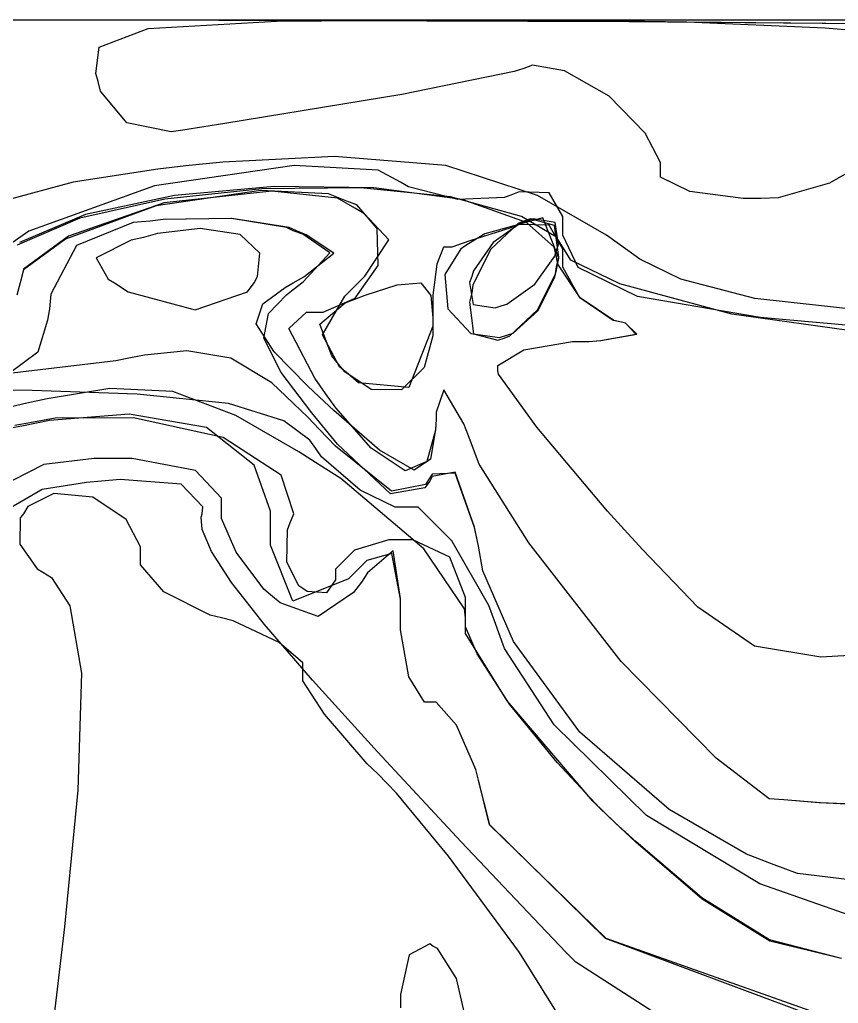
# Model space of a CAD drawing. Extents: x 0 to 1.19, y 0.01 to 1.31.
# Drawn here: x 0.6488 to 0.9112, y 0.9903 to 1.3056 of the extents above; entities that cross this region are included whole.
import ezdxf

# ---------------------------------------------------------------- set-up
doc = ezdxf.new("R2010")
doc.units = 0
doc.layers.get('0').update_dxf_attribs({"linetype": 'CONTINUOUS'})

msp = doc.modelspace()

# ---------------------------------------------------------------- linework, layer by layer
at = {"color": 250}
for p, q in [((0, 1.30556), (1.1875, 1.30556)), ((0, 1.30556), (1.1875, 1.30556)), ((0, 1.30556), (1.1875, 1.30556)), ((0, 1.30556), (1.1875, 1.30556)), ((0, 1.30556), (1.1875, 1.30556)), ((0.65978, 1.15375), (0.65142, 1.14952)), ((0.67225, 1.15256), (0.65978, 1.15375)), ((0.68294, 1.14534), (0.67225, 1.15256)), ((0.65142, 1.14952), (0.65001, 1.14724)), ((0.64893, 1.14594), (0.64882, 1.13748)), ((0.65001, 1.14724), (0.64893, 1.14594)), ((0.6875, 1.13661), (0.68294, 1.14534)), ((0.64882, 1.13748), (0.65441, 1.12956)), ((0.6875, 1.13368), (0.6875, 1.13661)), ((0.6875, 1.13086), (0.6875, 1.13368)), ((0.65441, 1.12956), (0.65625, 1.12847)), ((0.69504, 1.12223), (0.6875, 1.13086)), ((0.65625, 1.12847), (0.65896, 1.12674)), ((0.65896, 1.12674), (0.66482, 1.11768)), ((0.70985, 1.11469), (0.69504, 1.12223)), ((0.66482, 1.11768), (0.66862, 1.09608)), ((0.71354, 1.11388), (0.70985, 1.11469)), ((0.71718, 1.11285), (0.71354, 1.11388)), ((0.73199, 1.10596), (0.71718, 1.11285)), ((0.73958, 1.09945), (0.73199, 1.10596)), ((0.73958, 1.09722), (0.73958, 1.09945)), ((0.73958, 1.0937), (0.73958, 1.09722)), ((0.66862, 1.09608), (0.66748, 1.05859)), ((0.74647, 1.08295), (0.73958, 1.0937)), ((0.76015, 1.06706), (0.74647, 1.08295)), ((0.76356, 1.06391), (0.76015, 1.06706)), ((0.76959, 1.05767), (0.76356, 1.06391)), ((0.66748, 1.05859), (0.66319, 1.01487)), ((0.7863, 1.03743), (0.76959, 1.05767)), ((0.80897, 1.00662), (0.7863, 1.03743)), ((0.66319, 1.01487), (0.66146, 1.00032)), ((0.78027, 1.00933), (0.77365, 1.00586)), ((0.78027, 1.00933), (0.77365, 1.00586)), ((0.78125, 1.00868), (0.78027, 1.00933)), ((0.78125, 1.00868), (0.78027, 1.00933)), ((0.77365, 1.00586), (0.77083, 0.99316)), ((0.77365, 1.00586), (0.77083, 0.99316)), ((0.78277, 1.00792), (0.78125, 1.00868)), ((0.78277, 1.00792), (0.78125, 1.00868)), ((0.78879, 0.99826), (0.78277, 1.00792)), ((0.78879, 0.99826), (0.78277, 1.00792)), ((0.82634, 0.97895), (0.80897, 1.00662)), ((0.66146, 1.00032), (0.6531, 0.93056)), ((0.79167, 0.98579), (0.78879, 0.99826)), ((0.79167, 0.98579), (0.78879, 0.99826)), ((0.77083, 0.99316), (0.77083, 0.98888)), ((0.77083, 0.99316), (0.77083, 0.98888))]:
    msp.add_line(p, q, dxfattribs=at)
at = {"color": 29}
for p, q in [((0, 1.30556), (1.1875, 1.30556)), ((0.65978, 1.15375), (0.65142, 1.14952)), ((0.67225, 1.15256), (0.65978, 1.15375)), ((0.68294, 1.14534), (0.67225, 1.15256)), ((0.65142, 1.14952), (0.65001, 1.14724)), ((0.64893, 1.14594), (0.64882, 1.13748)), ((0.65001, 1.14724), (0.64893, 1.14594)), ((0.6875, 1.13661), (0.68294, 1.14534)), ((0.64882, 1.13748), (0.65441, 1.12956)), ((0.6875, 1.13368), (0.6875, 1.13661)), ((0.6875, 1.13086), (0.6875, 1.13368)), ((0.65441, 1.12956), (0.65625, 1.12847)), ((0.69504, 1.12223), (0.6875, 1.13086)), ((0.65625, 1.12847), (0.65896, 1.12674)), ((0.65896, 1.12674), (0.66482, 1.11768)), ((0.70985, 1.11469), (0.69504, 1.12223)), ((0.66482, 1.11768), (0.66862, 1.09608)), ((0.71354, 1.11388), (0.70985, 1.11469)), ((0.71718, 1.11285), (0.71354, 1.11388)), ((0.73199, 1.10596), (0.71718, 1.11285)), ((0.73958, 1.09945), (0.73199, 1.10596)), ((0.73958, 1.09722), (0.73958, 1.09945)), ((0.73958, 1.0937), (0.73958, 1.09722)), ((0.66862, 1.09608), (0.66748, 1.05859)), ((0.74647, 1.08295), (0.73958, 1.0937)), ((0.76015, 1.06706), (0.74647, 1.08295)), ((0.76356, 1.06391), (0.76015, 1.06706)), ((0.76959, 1.05767), (0.76356, 1.06391)), ((0.66748, 1.05859), (0.66319, 1.01487)), ((0.7863, 1.03743), (0.76959, 1.05767)), ((0.80897, 1.00662), (0.7863, 1.03743)), ((0.66319, 1.01487), (0.66146, 1.00032)), ((0.82634, 0.97895), (0.80897, 1.00662)), ((0.66146, 1.00032), (0.6531, 0.93056))]:
    msp.add_line(p, q, dxfattribs=at)
at = {"color": 8}
for p, q in [((0, 1.30556), (1.1875, 1.30556)), ((0.67025, 1.15723), (0.65598, 1.15495)), ((0.67502, 1.15766), (0.67025, 1.15723)), ((0.68099, 1.1582), (0.67502, 1.15766)), ((0.70052, 1.15674), (0.68099, 1.1582)), ((0.65598, 1.15495), (0.64556, 1.14893)), ((0.70752, 1.14941), (0.70052, 1.15674)), ((0.7073, 1.14724), (0.70752, 1.14941)), ((0.70698, 1.1461), (0.7073, 1.14724)), ((0.7073, 1.1422), (0.70698, 1.1461)), ((0.71023, 1.13509), (0.7073, 1.1422)), ((0.71669, 1.12516), (0.71023, 1.13509)), ((0.72732, 1.11171), (0.71669, 1.12516)), ((0.74268, 1.09386), (0.72732, 1.11171)), ((0.76351, 1.07096), (0.74268, 1.09386)), ((0.79036, 1.0421), (0.76351, 1.07096)), ((0.81554, 1.01546), (0.79036, 1.0421)), ((0.82395, 1.00662), (0.81554, 1.01546)), ((0.82704, 1.00353), (0.82395, 1.00662)), ((0.85466, 0.98579), (0.82704, 1.00353))]:
    msp.add_line(p, q, dxfattribs=at)
at = {"color": 39}
for p, q in [((0, 1.30556), (1.1875, 1.30556)), ((0.67025, 1.15723), (0.65598, 1.15495)), ((0.67502, 1.15766), (0.67025, 1.15723)), ((0.68099, 1.1582), (0.67502, 1.15766)), ((0.70052, 1.15674), (0.68099, 1.1582)), ((0.65598, 1.15495), (0.64556, 1.14893)), ((0.70752, 1.14941), (0.70052, 1.15674)), ((0.7073, 1.14724), (0.70752, 1.14941)), ((0.70698, 1.1461), (0.7073, 1.14724)), ((0.7073, 1.1422), (0.70698, 1.1461)), ((0.71023, 1.13509), (0.7073, 1.1422)), ((0.71669, 1.12516), (0.71023, 1.13509)), ((0.72732, 1.11171), (0.71669, 1.12516)), ((0.74268, 1.09386), (0.72732, 1.11171)), ((0.76351, 1.07096), (0.74268, 1.09386)), ((0.79036, 1.0421), (0.76351, 1.07096)), ((0.81554, 1.01546), (0.79036, 1.0421)), ((0.82395, 1.00662), (0.81554, 1.01546)), ((0.82704, 1.00353), (0.82395, 1.00662)), ((0.85466, 0.98579), (0.82704, 1.00353))]:
    msp.add_line(p, q, dxfattribs=at)
at = {"color": 251}
for p, q in [((0, 1.30556), (1.1875, 1.30556)), ((0.67269, 1.16493), (0.65652, 1.16298)), ((0.67811, 1.16493), (0.67269, 1.16493)), ((0.68484, 1.16493), (0.67811, 1.16493)), ((0.70519, 1.16103), (0.68484, 1.16493)), ((0.65652, 1.16298), (0.64155, 1.15533)), ((0.71354, 1.15223), (0.70519, 1.16103)), ((0.71354, 1.14931), (0.71354, 1.15223)), ((0.71354, 1.14573), (0.71354, 1.14931)), ((0.71821, 1.13487), (0.71354, 1.14573)), ((0.7685, 1.13536), (0.76025, 1.12826)), ((0.77083, 1.12006), (0.7685, 1.13536)), ((0.72705, 1.12305), (0.71821, 1.13487)), ((0.76025, 1.12826), (0.75836, 1.12532)), ((0.72917, 1.1212), (0.72705, 1.12305)), ((0.75836, 1.12532), (0.75575, 1.12196)), ((0.73226, 1.11865), (0.72917, 1.1212)), ((0.75575, 1.12196), (0.74452, 1.11431)), ((0.77083, 1.11491), (0.77083, 1.12006)), ((0.74452, 1.11431), (0.73226, 1.11865)), ((0.77083, 1.10997), (0.77083, 1.11491)), ((0.77355, 1.095), (0.77083, 1.10997)), ((0.77854, 1.08681), (0.77355, 1.095)), ((0.78022, 1.08681), (0.77854, 1.08681)), ((0.78234, 1.08681), (0.78022, 1.08681)), ((0.78879, 1.07943), (0.78234, 1.08681)), ((0.79503, 1.06521), (0.78879, 1.07943)), ((0.79584, 1.06179), (0.79503, 1.06521)), ((0.79948, 1.04747), (0.79584, 1.06179)), ((0.83654, 1.01107), (0.79948, 1.04747)), ((0.90989, 0.98372), (0.83654, 1.01107))]:
    msp.add_line(p, q, dxfattribs=at)
at = {"color": 27}
for p, q in [((0, 1.30556), (1.1875, 1.30556)), ((0.67269, 1.16493), (0.65652, 1.16298)), ((0.67811, 1.16493), (0.67269, 1.16493)), ((0.68484, 1.16493), (0.67811, 1.16493)), ((0.70519, 1.16103), (0.68484, 1.16493)), ((0.65652, 1.16298), (0.64155, 1.15533)), ((0.71354, 1.15223), (0.70519, 1.16103)), ((0.71354, 1.14931), (0.71354, 1.15223)), ((0.71354, 1.14573), (0.71354, 1.14931)), ((0.71821, 1.13487), (0.71354, 1.14573)), ((0.7685, 1.13536), (0.76025, 1.12826)), ((0.77083, 1.12006), (0.7685, 1.13536)), ((0.72705, 1.12305), (0.71821, 1.13487)), ((0.76025, 1.12826), (0.75836, 1.12532)), ((0.72917, 1.1212), (0.72705, 1.12305)), ((0.75836, 1.12532), (0.75575, 1.12196)), ((0.73226, 1.11865), (0.72917, 1.1212)), ((0.75575, 1.12196), (0.74452, 1.11431)), ((0.77083, 1.11491), (0.77083, 1.12006)), ((0.74452, 1.11431), (0.73226, 1.11865)), ((0.77083, 1.10997), (0.77083, 1.11491)), ((0.77355, 1.095), (0.77083, 1.10997)), ((0.77854, 1.08681), (0.77355, 1.095)), ((0.78022, 1.08681), (0.77854, 1.08681)), ((0.78234, 1.08681), (0.78022, 1.08681)), ((0.78879, 1.07943), (0.78234, 1.08681)), ((0.79503, 1.06521), (0.78879, 1.07943)), ((0.79584, 1.06179), (0.79503, 1.06521)), ((0.79948, 1.04747), (0.79584, 1.06179)), ((0.83654, 1.01107), (0.79948, 1.04747)), ((0.90989, 0.98372), (0.83654, 1.01107))]:
    msp.add_line(p, q, dxfattribs=at)
at = {"color": 37}
for p, q in [((0, 1.30556), (1.1875, 1.30556)), ((0, 1.30556), (1.1875, 1.30556)), ((0.68386, 1.17914), (0.65831, 1.17708)), ((0.70871, 1.17486), (0.68386, 1.17914)), ((0.65207, 1.17638), (0.64724, 1.17546)), ((0.65831, 1.17708), (0.65001, 1.17535)), ((0.66016, 1.1779), (0.65207, 1.17638)), ((0.68527, 1.17795), (0.66016, 1.1779)), ((0.71403, 1.1716), (0.68527, 1.17795)), ((0.65001, 1.17535), (0.64545, 1.17459)), ((0.72396, 1.16276), (0.70871, 1.17486)), ((0.73264, 1.15956), (0.71403, 1.1716)), ((0.72917, 1.148), (0.72396, 1.16276)), ((0.73665, 1.14714), (0.73264, 1.15956)), ((0.72917, 1.14307), (0.72917, 1.148)), ((0.73541, 1.1441), (0.73665, 1.14714)), ((0.72917, 1.13715), (0.72917, 1.14307)), ((0.73438, 1.13173), (0.73459, 1.14204)), ((0.73459, 1.14204), (0.73541, 1.1441)), ((0.76714, 1.13889), (0.75608, 1.13552)), ((0.77083, 1.13889), (0.76714, 1.13889)), ((0.77479, 1.13889), (0.77083, 1.13889)), ((0.78668, 1.1333), (0.77479, 1.13889)), ((0.73633, 1.11925), (0.72917, 1.13715)), ((0.75608, 1.13552), (0.75, 1.1295)), ((0.73828, 1.12408), (0.73438, 1.13173)), ((0.76004, 1.13227), (0.75836, 1.13053)), ((0.76807, 1.13449), (0.76004, 1.13227)), ((0.77083, 1.11985), (0.76807, 1.13449)), ((0.79167, 1.12033), (0.78668, 1.1333)), ((0.75, 1.1295), (0.75, 1.12744)), ((0.75836, 1.13053), (0.75418, 1.12641)), ((0.75418, 1.12641), (0.73633, 1.11925)), ((0.75, 1.12608), (0.74713, 1.12185)), ((0.75, 1.12744), (0.75, 1.12608)), ((0.73958, 1.12326), (0.73828, 1.12408)), ((0.74099, 1.12229), (0.73958, 1.12326)), ((0.74713, 1.12185), (0.74099, 1.12229)), ((0.77083, 1.11491), (0.77083, 1.11985)), ((0.79167, 1.11599), (0.79167, 1.12033)), ((0.79167, 1.10883), (0.79167, 1.11599)), ((0.77083, 1.10997), (0.77083, 1.11491)), ((0.77355, 1.095), (0.77083, 1.10997)), ((0.80507, 1.08724), (0.79167, 1.10883)), ((0.77854, 1.08681), (0.77355, 1.095)), ((0.78022, 1.08681), (0.77854, 1.08681)), ((0.78234, 1.08681), (0.78022, 1.08681)), ((0.78879, 1.07943), (0.78234, 1.08681)), ((0.83252, 1.05507), (0.80507, 1.08724)), ((0.79503, 1.06521), (0.78879, 1.07943)), ((0.79584, 1.06179), (0.79503, 1.06521)), ((0.79943, 1.04747), (0.79584, 1.06179)), ((0.83957, 1.04829), (0.83252, 1.05507)), ((0.83675, 1.01112), (0.79943, 1.04747)), ((0.84641, 1.0421), (0.83957, 1.04829)), ((0.86751, 1.02414), (0.84641, 1.0421)), ((0.88916, 1.01069), (0.86751, 1.02414)), ((0.91064, 0.98497), (0.83675, 1.01112)), ((0.91178, 1.00478), (0.88916, 1.01069))]:
    msp.add_line(p, q, dxfattribs=at)
at = {"color": 252}
for p, q in [((0, 1.30556), (1.1875, 1.30556)), ((0, 1.30556), (1.1875, 1.30556)), ((0, 1.30556), (1.1875, 1.30556)), ((0.68853, 1.23579), (0.68457, 1.23486)), ((0.69293, 1.23698), (0.68853, 1.23579)), ((0.70665, 1.23866), (0.69293, 1.23698)), ((0.71951, 1.23671), (0.70665, 1.23866)), ((0.72575, 1.23069), (0.71951, 1.23671)), ((0.68457, 1.23486), (0.67329, 1.22927)), ((0.72504, 1.2232), (0.72575, 1.23069)), ((0.67329, 1.22927), (0.67714, 1.22238)), ((0.72396, 1.22119), (0.72504, 1.2232)), ((0.67714, 1.22238), (0.67914, 1.22119)), ((0.67914, 1.22119), (0.68354, 1.21837)), ((0.72184, 1.21837), (0.72396, 1.22119)), ((0.68354, 1.21837), (0.70502, 1.21262)), ((0.70502, 1.21262), (0.72184, 1.21837)), ((0.6888, 1.19802), (0.68435, 1.19721)), ((0.70242, 1.19938), (0.6888, 1.19802)), ((0.71652, 1.1971), (0.70242, 1.19938)), ((0.67963, 1.19618), (0.64453, 1.19206)), ((0.68435, 1.19721), (0.67963, 1.19618)), ((0.7296, 1.18918), (0.71652, 1.1971)), ((0.74121, 1.17822), (0.7296, 1.18918)), ((0.65283, 1.18669), (0.64166, 1.18679)), ((0.68647, 1.18549), (0.65283, 1.18669)), ((0.71571, 1.18251), (0.68647, 1.18549)), ((0.73351, 1.17703), (0.71571, 1.18251)), ((0.65207, 1.17638), (0.64724, 1.17546)), ((0.66016, 1.1779), (0.65207, 1.17638)), ((0.68527, 1.17795), (0.66016, 1.1779)), ((0.71403, 1.1716), (0.68527, 1.17795)), ((0.74181, 1.17079), (0.73351, 1.17703)), ((0.74479, 1.17432), (0.74121, 1.17822)), ((0.75, 1.16889), (0.74479, 1.17432)), ((0.73264, 1.15956), (0.71403, 1.1716)), ((0.74376, 1.16808), (0.74181, 1.17079)), ((0.74555, 1.16547), (0.74376, 1.16808)), ((0.76796, 1.15441), (0.75, 1.16889)), ((0.75792, 1.15478), (0.74555, 1.16547)), ((0.78841, 1.16027), (0.78098, 1.15994)), ((0.79454, 1.1428), (0.78841, 1.16027)), ((0.73665, 1.14714), (0.73264, 1.15956)), ((0.78022, 1.15869), (0.77892, 1.15657)), ((0.78098, 1.15994), (0.78022, 1.15869)), ((0.76915, 1.14931), (0.75792, 1.15478)), ((0.77892, 1.15657), (0.76796, 1.15441)), ((0.77289, 1.14931), (0.76915, 1.14931)), ((0.77648, 1.14931), (0.77289, 1.14931)), ((0.78733, 1.13851), (0.77648, 1.14931)), ((0.73541, 1.1441), (0.73665, 1.14714)), ((0.73438, 1.13173), (0.73459, 1.14204)), ((0.73459, 1.14204), (0.73541, 1.1441)), ((0.79584, 1.13683), (0.79454, 1.1428)), ((0.76714, 1.13889), (0.75608, 1.13552)), ((0.77083, 1.13889), (0.76714, 1.13889)), ((0.77479, 1.13889), (0.77083, 1.13889)), ((0.78668, 1.1333), (0.77479, 1.13889)), ((0.79921, 1.11784), (0.78733, 1.13851)), ((0.75608, 1.13552), (0.75, 1.1295)), ((0.79725, 1.12896), (0.79584, 1.13683)), ((0.73828, 1.12408), (0.73438, 1.13173)), ((0.79167, 1.12033), (0.78668, 1.1333)), ((0.75, 1.1295), (0.75, 1.12744)), ((0.80713, 1.10623), (0.79725, 1.12896)), ((0.75, 1.12608), (0.74713, 1.12185)), ((0.75, 1.12744), (0.75, 1.12608)), ((0.73958, 1.12326), (0.73828, 1.12408)), ((0.74099, 1.12229), (0.73958, 1.12326)), ((0.74713, 1.12185), (0.74099, 1.12229)), ((0.79167, 1.11599), (0.79167, 1.12033)), ((0.79167, 1.10883), (0.79167, 1.11599)), ((0.80105, 1.11285), (0.79921, 1.11784)), ((0.80425, 1.104), (0.80105, 1.11285)), ((0.80507, 1.08724), (0.79167, 1.10883)), ((0.8201, 1.07959), (0.80425, 1.104)), ((0.82834, 1.0772), (0.80713, 1.10623)), ((0.83252, 1.05507), (0.80507, 1.08724)), ((0.84972, 1.05051), (0.8201, 1.07959)), ((0.85704, 1.05246), (0.82834, 1.0772)), ((0.83957, 1.04829), (0.83252, 1.05507)), ((0.88601, 1.02865), (0.84972, 1.05051)), ((0.88178, 1.03809), (0.85704, 1.05246)), ((0.84641, 1.0421), (0.83957, 1.04829)), ((0.86751, 1.02414), (0.84641, 1.0421)), ((0.89062, 1.03472), (0.88178, 1.03809)), ((0.89817, 1.0319), (0.89062, 1.03472)), ((0.92285, 1.02892), (0.89817, 1.0319)), ((0.91504, 1.01845), (0.88601, 1.02865)), ((0.88916, 1.01069), (0.86751, 1.02414)), ((0.91178, 1.00478), (0.88916, 1.01069))]:
    msp.add_line(p, q, dxfattribs=at)
at = {"color": 47}
for p, q in [((0, 1.30556), (1.1875, 1.30556)), ((0.65207, 1.17638), (0.64724, 1.17546)), ((0.66016, 1.1779), (0.65207, 1.17638)), ((0.68527, 1.17795), (0.66016, 1.1779)), ((0.71403, 1.1716), (0.68527, 1.17795)), ((0.73264, 1.15956), (0.71403, 1.1716)), ((0.73665, 1.14714), (0.73264, 1.15956)), ((0.73541, 1.1441), (0.73665, 1.14714)), ((0.73438, 1.13173), (0.73459, 1.14204)), ((0.73459, 1.14204), (0.73541, 1.1441)), ((0.76714, 1.13889), (0.75608, 1.13552)), ((0.77083, 1.13889), (0.76714, 1.13889)), ((0.77479, 1.13889), (0.77083, 1.13889)), ((0.78668, 1.1333), (0.77479, 1.13889)), ((0.75608, 1.13552), (0.75, 1.1295)), ((0.73828, 1.12408), (0.73438, 1.13173)), ((0.79167, 1.12033), (0.78668, 1.1333)), ((0.75, 1.1295), (0.75, 1.12744)), ((0.75, 1.12608), (0.74713, 1.12185)), ((0.75, 1.12744), (0.75, 1.12608)), ((0.73958, 1.12326), (0.73828, 1.12408)), ((0.74099, 1.12229), (0.73958, 1.12326)), ((0.74713, 1.12185), (0.74099, 1.12229)), ((0.79167, 1.11599), (0.79167, 1.12033)), ((0.79167, 1.10883), (0.79167, 1.11599)), ((0.80507, 1.08724), (0.79167, 1.10883)), ((0.83252, 1.05507), (0.80507, 1.08724)), ((0.83957, 1.04829), (0.83252, 1.05507)), ((0.84641, 1.0421), (0.83957, 1.04829)), ((0.86751, 1.02414), (0.84641, 1.0421)), ((0.88916, 1.01069), (0.86751, 1.02414)), ((0.91178, 1.00478), (0.88916, 1.01069))]:
    msp.add_line(p, q, dxfattribs=at)
at = {"color": 25}
for p, q in [((0, 1.30556), (1.1875, 1.30556)), ((0.67768, 1.18734), (0.65761, 1.18408)), ((0.69792, 1.18642), (0.67768, 1.18734)), ((0.7181, 1.17871), (0.69792, 1.18642)), ((0.65104, 1.18262), (0.64426, 1.1811)), ((0.65761, 1.18408), (0.65104, 1.18262)), ((0.73823, 1.16705), (0.7181, 1.17871)), ((0.74479, 1.16287), (0.73823, 1.16705)), ((0.75179, 1.15848), (0.74479, 1.16287)), ((0.77838, 1.13601), (0.75179, 1.15848)), ((0.7914, 1.11675), (0.77838, 1.13601)), ((0.79167, 1.11388), (0.7914, 1.11675)), ((0.79167, 1.111), (0.79167, 1.11388)), ((0.79546, 1.10232), (0.79167, 1.111)), ((0.80583, 1.08615), (0.79546, 1.10232)), ((0.82107, 1.06749), (0.80583, 1.08615)), ((0.83474, 1.0529), (0.82107, 1.06749)), ((0.83957, 1.04829), (0.83474, 1.0529)), ((0.84635, 1.04199), (0.83957, 1.04829)), ((0.86757, 1.02371), (0.84635, 1.04199)), ((0.88927, 1.01025), (0.86757, 1.02371)), ((0.91222, 1.00467), (0.88927, 1.01025))]:
    msp.add_line(p, q, dxfattribs=at)
at = {"color": 35}
for p, q in [((0, 1.30556), (1.1875, 1.30556)), ((0.65283, 1.18669), (0.64166, 1.18679)), ((0.68647, 1.18549), (0.65283, 1.18669)), ((0.71571, 1.18251), (0.68647, 1.18549)), ((0.73351, 1.17703), (0.71571, 1.18251)), ((0.74181, 1.17079), (0.73351, 1.17703)), ((0.74376, 1.16808), (0.74181, 1.17079)), ((0.74555, 1.16547), (0.74376, 1.16808)), ((0.75792, 1.15478), (0.74555, 1.16547)), ((0.76915, 1.14931), (0.75792, 1.15478)), ((0.77289, 1.14931), (0.76915, 1.14931)), ((0.77648, 1.14931), (0.77289, 1.14931)), ((0.78733, 1.13851), (0.77648, 1.14931)), ((0.79921, 1.11784), (0.78733, 1.13851)), ((0.80105, 1.11285), (0.79921, 1.11784)), ((0.80425, 1.104), (0.80105, 1.11285)), ((0.8201, 1.07959), (0.80425, 1.104)), ((0.84972, 1.05051), (0.8201, 1.07959)), ((0.88601, 1.02865), (0.84972, 1.05051)), ((0.91504, 1.01845), (0.88601, 1.02865))]:
    msp.add_line(p, q, dxfattribs=at)
at = {"color": 9}
for p, q in [((0, 1.30556), (1.1875, 1.30556)), ((0, 1.30556), (1.1875, 1.30556)), ((0.68517, 1.24051), (0.66705, 1.23318)), ((0.69065, 1.24099), (0.68517, 1.24051)), ((0.69477, 1.24154), (0.69065, 1.24099)), ((0.7168, 1.24181), (0.69477, 1.24154)), ((0.73513, 1.23893), (0.7168, 1.24181)), ((0.73752, 1.23785), (0.73513, 1.23893)), ((0.80859, 1.24023), (0.7997, 1.23188)), ((0.81044, 1.24099), (0.80859, 1.24023)), ((0.8125, 1.2417), (0.81044, 1.24099)), ((0.82026, 1.23958), (0.8125, 1.2417)), ((0.82161, 1.22949), (0.82026, 1.23958)), ((0.68853, 1.23579), (0.68457, 1.23486)), ((0.69293, 1.23698), (0.68853, 1.23579)), ((0.70665, 1.23866), (0.69293, 1.23698)), ((0.71951, 1.23671), (0.70665, 1.23866)), ((0.72575, 1.23069), (0.71951, 1.23671)), ((0.74067, 1.23665), (0.73752, 1.23785)), ((0.74946, 1.23074), (0.74067, 1.23665)), ((0.66705, 1.23318), (0.6588, 1.21756)), ((0.68457, 1.23486), (0.67329, 1.22927)), ((0.72504, 1.2232), (0.72575, 1.23069)), ((0.73991, 1.22314), (0.74946, 1.23074)), ((0.7997, 1.23188), (0.794, 1.22043)), ((0.82086, 1.2264), (0.82161, 1.22949)), ((0.67329, 1.22927), (0.67714, 1.22238)), ((0.82058, 1.22407), (0.82086, 1.2264)), ((0.72396, 1.22119), (0.72504, 1.2232)), ((0.81483, 1.21262), (0.82058, 1.22407)), ((0.67714, 1.22238), (0.67914, 1.22119)), ((0.67914, 1.22119), (0.68354, 1.21837)), ((0.72184, 1.21837), (0.72396, 1.22119)), ((0.73389, 1.21973), (0.73644, 1.22119)), ((0.73644, 1.22119), (0.73991, 1.22314)), ((0.794, 1.22043), (0.79373, 1.21804)), ((0.6588, 1.21756), (0.65831, 1.21284)), ((0.68354, 1.21837), (0.70502, 1.21262)), ((0.70502, 1.21262), (0.72184, 1.21837)), ((0.72672, 1.21452), (0.73389, 1.21973)), ((0.79373, 1.21804), (0.79297, 1.21501)), ((0.72456, 1.20806), (0.72672, 1.21452)), ((0.79297, 1.21501), (0.79427, 1.20492)), ((0.65831, 1.21284), (0.65772, 1.20931)), ((0.80593, 1.20426), (0.81483, 1.21262)), ((0.65772, 1.20931), (0.65457, 1.19895)), ((0.73041, 1.19911), (0.72456, 1.20806)), ((0.79427, 1.20492), (0.80203, 1.2028)), ((0.80414, 1.20345), (0.80593, 1.20426)), ((0.80203, 1.2028), (0.80414, 1.20345)), ((0.65457, 1.19895), (0.6454, 1.19217)), ((0.6888, 1.19802), (0.68435, 1.19721)), ((0.70242, 1.19938), (0.6888, 1.19802)), ((0.71652, 1.1971), (0.70242, 1.19938)), ((0.7411, 1.18826), (0.73041, 1.19911)), ((0.67963, 1.19618), (0.64453, 1.19206)), ((0.68435, 1.19721), (0.67963, 1.19618)), ((0.7296, 1.18918), (0.71652, 1.1971)), ((0.74121, 1.17822), (0.7296, 1.18918)), ((0.74479, 1.18473), (0.7411, 1.18826)), ((0.78472, 1.18696), (0.78228, 1.1798)), ((0.79112, 1.17605), (0.78472, 1.18696)), ((0.74946, 1.18034), (0.74479, 1.18473)), ((0.76411, 1.16764), (0.74946, 1.18034)), ((0.78228, 1.1798), (0.78228, 1.17741)), ((0.74479, 1.17432), (0.74121, 1.17822)), ((0.78228, 1.17741), (0.78212, 1.17421)), ((0.7927, 1.1722), (0.79112, 1.17605)), ((0.75, 1.16889), (0.74479, 1.17432)), ((0.78212, 1.17421), (0.78049, 1.16466)), ((0.79612, 1.16314), (0.7927, 1.1722)), ((0.76796, 1.15441), (0.75, 1.16889)), ((0.77523, 1.16119), (0.76411, 1.16764)), ((0.78049, 1.16466), (0.77523, 1.16119)), ((0.78841, 1.16027), (0.78098, 1.15994)), ((0.79454, 1.1428), (0.78841, 1.16027)), ((0.81196, 1.13791), (0.79612, 1.16314)), ((0.78022, 1.15869), (0.77892, 1.15657)), ((0.78098, 1.15994), (0.78022, 1.15869)), ((0.77892, 1.15657), (0.76796, 1.15441)), ((0.79584, 1.13683), (0.79454, 1.1428)), ((0.79725, 1.12896), (0.79584, 1.13683)), ((0.84164, 1.09983), (0.81196, 1.13791)), ((0.80713, 1.10623), (0.79725, 1.12896)), ((0.82834, 1.0772), (0.80713, 1.10623)), ((0.87207, 1.06885), (0.84164, 1.09983)), ((0.85704, 1.05246), (0.82834, 1.0772)), ((0.88905, 1.05583), (0.87207, 1.06885)), ((0.89377, 1.05556), (0.88905, 1.05583)), ((0.90549, 1.05458), (0.89377, 1.05556)), ((0.94086, 1.05306), (0.90549, 1.05458)), ((0.88178, 1.03809), (0.85704, 1.05246)), ((0.89062, 1.03472), (0.88178, 1.03809)), ((0.89817, 1.0319), (0.89062, 1.03472)), ((0.92285, 1.02892), (0.89817, 1.0319))]:
    msp.add_line(p, q, dxfattribs=at)
at = {"color": 45}
for p, q in [((0, 1.30556), (1.1875, 1.30556)), ((0.68517, 1.24051), (0.66705, 1.23318)), ((0.69065, 1.24099), (0.68517, 1.24051)), ((0.69477, 1.24154), (0.69065, 1.24099)), ((0.71664, 1.24181), (0.69477, 1.24154)), ((0.73432, 1.23893), (0.71664, 1.24181)), ((0.73644, 1.23785), (0.73432, 1.23893)), ((0.80963, 1.24051), (0.80062, 1.2341)), ((0.81147, 1.24099), (0.80963, 1.24051)), ((0.81337, 1.24175), (0.81147, 1.24099)), ((0.82042, 1.24061), (0.81337, 1.24175)), ((0.82156, 1.23356), (0.82042, 1.24061)), ((0.73958, 1.23682), (0.73644, 1.23785)), ((0.74816, 1.23085), (0.73958, 1.23682)), ((0.66705, 1.23318), (0.6588, 1.21756)), ((0.80062, 1.2341), (0.79422, 1.2251)), ((0.82086, 1.23161), (0.82156, 1.23356)), ((0.73969, 1.22152), (0.74816, 1.23085)), ((0.81391, 1.22081), (0.82031, 1.22982)), ((0.82031, 1.22982), (0.82086, 1.23161)), ((0.79373, 1.22325), (0.79297, 1.22135)), ((0.79422, 1.2251), (0.79373, 1.22325)), ((0.73644, 1.21908), (0.73969, 1.22152)), ((0.79297, 1.22135), (0.79411, 1.2143)), ((0.8049, 1.21441), (0.81391, 1.22081)), ((0.6588, 1.21756), (0.65831, 1.21284)), ((0.72852, 1.21137), (0.73427, 1.21739)), ((0.73427, 1.21739), (0.73644, 1.21908)), ((0.79411, 1.2143), (0.80116, 1.21316)), ((0.80116, 1.21316), (0.80311, 1.21387)), ((0.80311, 1.21387), (0.8049, 1.21441)), ((0.65831, 1.21284), (0.65772, 1.20931)), ((0.72705, 1.2035), (0.72852, 1.21137)), ((0.65772, 1.20931), (0.65457, 1.19895)), ((0.73264, 1.19244), (0.72705, 1.2035)), ((0.65457, 1.19895), (0.6454, 1.19217)), ((0.7424, 1.17952), (0.73264, 1.19244)), ((0.74582, 1.17535), (0.7424, 1.17952)), ((0.75065, 1.16949), (0.74582, 1.17535)), ((0.76769, 1.15365), (0.75065, 1.16949)), ((0.78841, 1.16054), (0.78103, 1.15913)), ((0.79454, 1.1429), (0.78841, 1.16054)), ((0.78022, 1.15766), (0.7787, 1.15554)), ((0.78103, 1.15913), (0.78022, 1.15766)), ((0.7787, 1.15554), (0.76769, 1.15365)), ((0.79584, 1.13683), (0.79454, 1.1429)), ((0.79725, 1.12896), (0.79584, 1.13683)), ((0.80713, 1.10623), (0.79725, 1.12896)), ((0.82834, 1.0772), (0.80713, 1.10623)), ((0.85704, 1.05246), (0.82834, 1.0772)), ((0.88178, 1.03809), (0.85704, 1.05246)), ((0.89062, 1.03472), (0.88178, 1.03809)), ((0.89817, 1.0319), (0.89062, 1.03472)), ((0.92285, 1.02892), (0.89817, 1.0319))]:
    msp.add_line(p, q, dxfattribs=at)
at = {"color": 253}
for p, q in [((0, 1.30556), (1.1875, 1.30556)), ((0, 1.30556), (1.1875, 1.30556)), ((0, 1.30556), (1.1875, 1.30556)), ((0.75803, 1.25163), (0.7264, 1.2513)), ((0.78689, 1.24875), (0.75803, 1.25163)), ((0.72613, 1.25081), (0.69255, 1.24593)), ((0.72966, 1.25065), (0.69515, 1.24685)), ((0.7264, 1.2513), (0.69531, 1.24799)), ((0.74777, 1.24973), (0.72613, 1.25081)), ((0.75065, 1.24837), (0.72966, 1.25065)), ((0.75418, 1.24723), (0.74777, 1.24973)), ((0.80963, 1.24251), (0.78689, 1.24875)), ((0.69255, 1.24593), (0.66346, 1.23524)), ((0.69515, 1.24685), (0.66439, 1.23622)), ((0.69531, 1.24799), (0.66808, 1.24192)), ((0.75624, 1.24512), (0.75065, 1.24837)), ((0.75689, 1.2462), (0.75418, 1.24723)), ((0.76335, 1.23866), (0.75689, 1.2462)), ((0.75933, 1.24338), (0.75624, 1.24512)), ((0.76714, 1.23503), (0.75933, 1.24338)), ((0.82086, 1.23589), (0.80963, 1.24251)), ((0.66808, 1.24192), (0.648, 1.23324)), ((0.81651, 1.24202), (0.79791, 1.23693)), ((0.80886, 1.23996), (0.80626, 1.23888)), ((0.81847, 1.23969), (0.80886, 1.23996)), ((0.82161, 1.22917), (0.81651, 1.24202)), ((0.82292, 1.23204), (0.81847, 1.23969)), ((0.66439, 1.23622), (0.65001, 1.22564)), ((0.76367, 1.22678), (0.76335, 1.23866)), ((0.79791, 1.23693), (0.7927, 1.23367)), ((0.80387, 1.23812), (0.79308, 1.23465)), ((0.80626, 1.23888), (0.80387, 1.23812)), ((0.82292, 1.23264), (0.82086, 1.23589)), ((0.66346, 1.23524), (0.65007, 1.22537)), ((0.75944, 1.22336), (0.76714, 1.23503)), ((0.78467, 1.23264), (0.7825, 1.22716)), ((0.78543, 1.23264), (0.78467, 1.23264)), ((0.78733, 1.23264), (0.78543, 1.23264)), ((0.79308, 1.23465), (0.78733, 1.23264)), ((0.7927, 1.23367), (0.7902, 1.23215)), ((0.82547, 1.22852), (0.82292, 1.23264)), ((0.7902, 1.23215), (0.7851, 1.22385)), ((0.82292, 1.22949), (0.82292, 1.23204)), ((0.82292, 1.22624), (0.82292, 1.22949)), ((0.75635, 1.21636), (0.76367, 1.22678)), ((0.7825, 1.22716), (0.78125, 1.21723)), ((0.82086, 1.22537), (0.82161, 1.22917)), ((0.8412, 1.22092), (0.82547, 1.22852)), ((0.65001, 1.22564), (0.64898, 1.22119)), ((0.65007, 1.22537), (0.64898, 1.22119)), ((0.75624, 1.22016), (0.75944, 1.22336)), ((0.7851, 1.22385), (0.78602, 1.21284)), ((0.82031, 1.22304), (0.82086, 1.22537)), ((0.8284, 1.21642), (0.82292, 1.22624)), ((0.64898, 1.22119), (0.64789, 1.21723)), ((0.64898, 1.22119), (0.64789, 1.21723)), ((0.75298, 1.21691), (0.75624, 1.22016)), ((0.81494, 1.21224), (0.82031, 1.22304)), ((0.87706, 1.21115), (0.8412, 1.22092)), ((0.74582, 1.20454), (0.75298, 1.21691)), ((0.78125, 1.21723), (0.78125, 1.21387)), ((0.74609, 1.21181), (0.75635, 1.21636)), ((0.78125, 1.21387), (0.78125, 1.20736)), ((0.83908, 1.2092), (0.8284, 1.21642)), ((0.73503, 1.2066), (0.74078, 1.21181)), ((0.74078, 1.21181), (0.74273, 1.21181)), ((0.74273, 1.21181), (0.74609, 1.21181)), ((0.78602, 1.21284), (0.7934, 1.20497)), ((0.80702, 1.20508), (0.81494, 1.21224)), ((0.92546, 1.20437), (0.87706, 1.21115)), ((0.84169, 1.20866), (0.83908, 1.2092)), ((0.84304, 1.20828), (0.84169, 1.20866)), ((0.84662, 1.20481), (0.84304, 1.20828)), ((0.74343, 1.19065), (0.73503, 1.2066)), ((0.75136, 1.19428), (0.74582, 1.20454)), ((0.78125, 1.20736), (0.77355, 1.18772)), ((0.7934, 1.20497), (0.80263, 1.20367)), ((0.80263, 1.20367), (0.80523, 1.20454)), ((0.80523, 1.20454), (0.80702, 1.20508)), ((0.83512, 1.20269), (0.84662, 1.20481)), ((0.81039, 1.19971), (0.82601, 1.20242)), ((0.82601, 1.20242), (0.83127, 1.20242)), ((0.83127, 1.20242), (0.83512, 1.20269)), ((0.80208, 1.19472), (0.81039, 1.19971)), ((0.75418, 1.192), (0.75136, 1.19428)), ((0.75743, 1.18918), (0.75418, 1.192)), ((0.80208, 1.19303), (0.80208, 1.19472)), ((0.8023, 1.192), (0.80208, 1.19303)), ((0.81456, 1.17497), (0.8023, 1.192)), ((0.74685, 1.18576), (0.74343, 1.19065)), ((0.77355, 1.18772), (0.75743, 1.18918)), ((0.75016, 1.18121), (0.74685, 1.18576)), ((0.78472, 1.18696), (0.78228, 1.1798)), ((0.79112, 1.17605), (0.78472, 1.18696)), ((0.76145, 1.16824), (0.75016, 1.18121)), ((0.78228, 1.1798), (0.78228, 1.17741)), ((0.78228, 1.17741), (0.78212, 1.17405)), ((0.7927, 1.1722), (0.79112, 1.17605)), ((0.78212, 1.17405), (0.77935, 1.16395)), ((0.83724, 1.14806), (0.81456, 1.17497)), ((0.79612, 1.16314), (0.7927, 1.1722)), ((0.77235, 1.16092), (0.76145, 1.16824)), ((0.77935, 1.16395), (0.77235, 1.16092)), ((0.81196, 1.13791), (0.79612, 1.16314)), ((0.84272, 1.14204), (0.83724, 1.14806)), ((0.84842, 1.13574), (0.84272, 1.14204)), ((0.84164, 1.09983), (0.81196, 1.13791)), ((0.86616, 1.11724), (0.84842, 1.13574)), ((0.88433, 1.10476), (0.86616, 1.11724)), ((0.90565, 1.10129), (0.88433, 1.10476)), ((0.93034, 1.1027), (0.90565, 1.10129)), ((0.87207, 1.06885), (0.84164, 1.09983)), ((0.88905, 1.05583), (0.87207, 1.06885)), ((0.89377, 1.05556), (0.88905, 1.05583)), ((0.90511, 1.05458), (0.89377, 1.05556)), ((0.9394, 1.05301), (0.90511, 1.05458))]:
    msp.add_line(p, q, dxfattribs=at)
at = {"color": 23}
for p, q in [((0, 1.30556), (1.1875, 1.30556)), ((0.73041, 1.25206), (0.69841, 1.24919)), ((0.76237, 1.25168), (0.73041, 1.25206)), ((0.79058, 1.24788), (0.76237, 1.25168)), ((0.69841, 1.24919), (0.66992, 1.24316)), ((0.81125, 1.24056), (0.79058, 1.24788)), ((0.66992, 1.24316), (0.64876, 1.23416)), ((0.82015, 1.23264), (0.81125, 1.24056)), ((0.82086, 1.22949), (0.82015, 1.23264)), ((0.82134, 1.22716), (0.82086, 1.22949)), ((0.8285, 1.21642), (0.82134, 1.22716)), ((0.75955, 1.21723), (0.7698, 1.22054)), ((0.7698, 1.22054), (0.77734, 1.22119)), ((0.77734, 1.22119), (0.78054, 1.21718)), ((0.75624, 1.21598), (0.75955, 1.21723)), ((0.78054, 1.21718), (0.78125, 1.21002)), ((0.74501, 1.20795), (0.75309, 1.21479)), ((0.75309, 1.21479), (0.75624, 1.21598)), ((0.8393, 1.2092), (0.8285, 1.21642)), ((0.74886, 1.19781), (0.74501, 1.20795)), ((0.78125, 1.21002), (0.78125, 1.20763)), ((0.78125, 1.20763), (0.78125, 1.20426)), ((0.84169, 1.20866), (0.8393, 1.2092)), ((0.84299, 1.20828), (0.84169, 1.20866)), ((0.84625, 1.20481), (0.84299, 1.20828)), ((0.78125, 1.20426), (0.77843, 1.19412)), ((0.83501, 1.20269), (0.84625, 1.20481)), ((0.81039, 1.19971), (0.82601, 1.20242)), ((0.82601, 1.20242), (0.83127, 1.20242)), ((0.83127, 1.20242), (0.83501, 1.20269)), ((0.80208, 1.19472), (0.81039, 1.19971)), ((0.75103, 1.19515), (0.74886, 1.19781)), ((0.75304, 1.19265), (0.75103, 1.19515)), ((0.76145, 1.18701), (0.75304, 1.19265)), ((0.77843, 1.19412), (0.77121, 1.18696)), ((0.80208, 1.19303), (0.80208, 1.19472)), ((0.8023, 1.192), (0.80208, 1.19303)), ((0.81456, 1.17497), (0.8023, 1.192)), ((0.77121, 1.18696), (0.76145, 1.18701)), ((0.83724, 1.14806), (0.81456, 1.17497)), ((0.84272, 1.14204), (0.83724, 1.14806)), ((0.84842, 1.13574), (0.84272, 1.14204)), ((0.86616, 1.11724), (0.84842, 1.13574)), ((0.88433, 1.10476), (0.86616, 1.11724)), ((0.90565, 1.10129), (0.88433, 1.10476)), ((0.93034, 1.1027), (0.90565, 1.10129))]:
    msp.add_line(p, q, dxfattribs=at)
at = {"color": 33}
for p, q in [((0.58952, 1.30556), (0.71452, 1.30545)), ((0.71452, 1.30545), (0.84408, 1.30501)), ((0.84408, 1.30501), (0.94135, 1.30409)), ((0.73682, 1.25879), (0.69206, 1.25233)), ((0.76367, 1.25732), (0.73682, 1.25879)), ((0.77083, 1.25347), (0.76367, 1.25732)), ((0.69206, 1.25233), (0.65169, 1.23779)), ((0.77344, 1.25195), (0.77083, 1.25347)), ((0.78928, 1.24788), (0.77344, 1.25195)), ((0.80414, 1.24853), (0.78928, 1.24788)), ((0.80626, 1.24929), (0.80414, 1.24853)), ((0.80886, 1.25038), (0.80626, 1.24929)), ((0.81847, 1.25011), (0.80886, 1.25038)), ((0.82292, 1.24246), (0.81847, 1.25011)), ((0.82292, 1.23991), (0.82292, 1.24246)), ((0.82292, 1.23649), (0.82292, 1.23991)), ((0.65169, 1.23779), (0.63281, 1.22477)), ((0.82785, 1.22618), (0.82292, 1.23649)), ((0.84684, 1.2168), (0.82785, 1.22618)), ((0.88618, 1.21007), (0.84684, 1.2168)), ((0.9356, 1.20568), (0.88618, 1.21007))]:
    msp.add_line(p, q, dxfattribs=at)
at = {"color": 254}
for p, q in [((0.59142, 1.30556), (0.71262, 1.30545)), ((0.68994, 1.30273), (0.73117, 1.30512)), ((0.71262, 1.30545), (0.83995, 1.30507)), ((0.73117, 1.30512), (0.78901, 1.30556)), ((0.78901, 1.30556), (0.80832, 1.30556)), ((0.80832, 1.30556), (0.82189, 1.30556)), ((0.82189, 1.30556), (0.86263, 1.30485)), ((0.67426, 1.29677), (0.68994, 1.30273)), ((0.83995, 1.30507), (0.93701, 1.3042)), ((0.86263, 1.30485), (0.90701, 1.30295)), ((0.90701, 1.30295), (0.9369, 1.30029)), ((0.67323, 1.2883), (0.67426, 1.29677)), ((0.81044, 1.28993), (0.80729, 1.2889)), ((0.81321, 1.29096), (0.81044, 1.28993)), ((0.82341, 1.28917), (0.81321, 1.29096)), ((0.67394, 1.28575), (0.67323, 1.2883)), ((0.80729, 1.2889), (0.77132, 1.28163)), ((0.83773, 1.28109), (0.82341, 1.28917)), ((0.6747, 1.28266), (0.67394, 1.28575)), ((0.68316, 1.27252), (0.6747, 1.28266)), ((0.77132, 1.28163), (0.71457, 1.27224)), ((0.84934, 1.26915), (0.83773, 1.28109)), ((0.69737, 1.26964), (0.68316, 1.27252)), ((0.71457, 1.27224), (0.70106, 1.27013)), ((0.70106, 1.27013), (0.69737, 1.26964)), ((0.85417, 1.25977), (0.84934, 1.26915)), ((0.92811, 1.26454), (0.90836, 1.25315)), ((0.74967, 1.26166), (0.71392, 1.25987)), ((0.78537, 1.25884), (0.74967, 1.26166)), ((0.70209, 1.25868), (0.69303, 1.2576)), ((0.71392, 1.25987), (0.70209, 1.25868)), ((0.81483, 1.24919), (0.78537, 1.25884)), ((0.85417, 1.25662), (0.85417, 1.25977)), ((0.69303, 1.2576), (0.66596, 1.25353)), ((0.85417, 1.2551), (0.85417, 1.25662)), ((0.86366, 1.25049), (0.85417, 1.2551)), ((0.66596, 1.25353), (0.64383, 1.2475)), ((0.90836, 1.25315), (0.89193, 1.24848)), ((0.83686, 1.23655), (0.81483, 1.24919)), ((0.88075, 1.24826), (0.86366, 1.25049)), ((0.89193, 1.24848), (0.88645, 1.24826)), ((0.88645, 1.24826), (0.88075, 1.24826)), ((0.84375, 1.23161), (0.83686, 1.23655)), ((0.8476, 1.22879), (0.84375, 1.23161)), ((0.86073, 1.22238), (0.8476, 1.22879)), ((0.88449, 1.21615), (0.86073, 1.22238)), ((0.91856, 1.21246), (0.88449, 1.21615))]:
    msp.add_line(p, q, dxfattribs=at)

doc.saveas('drawing.dxf')
